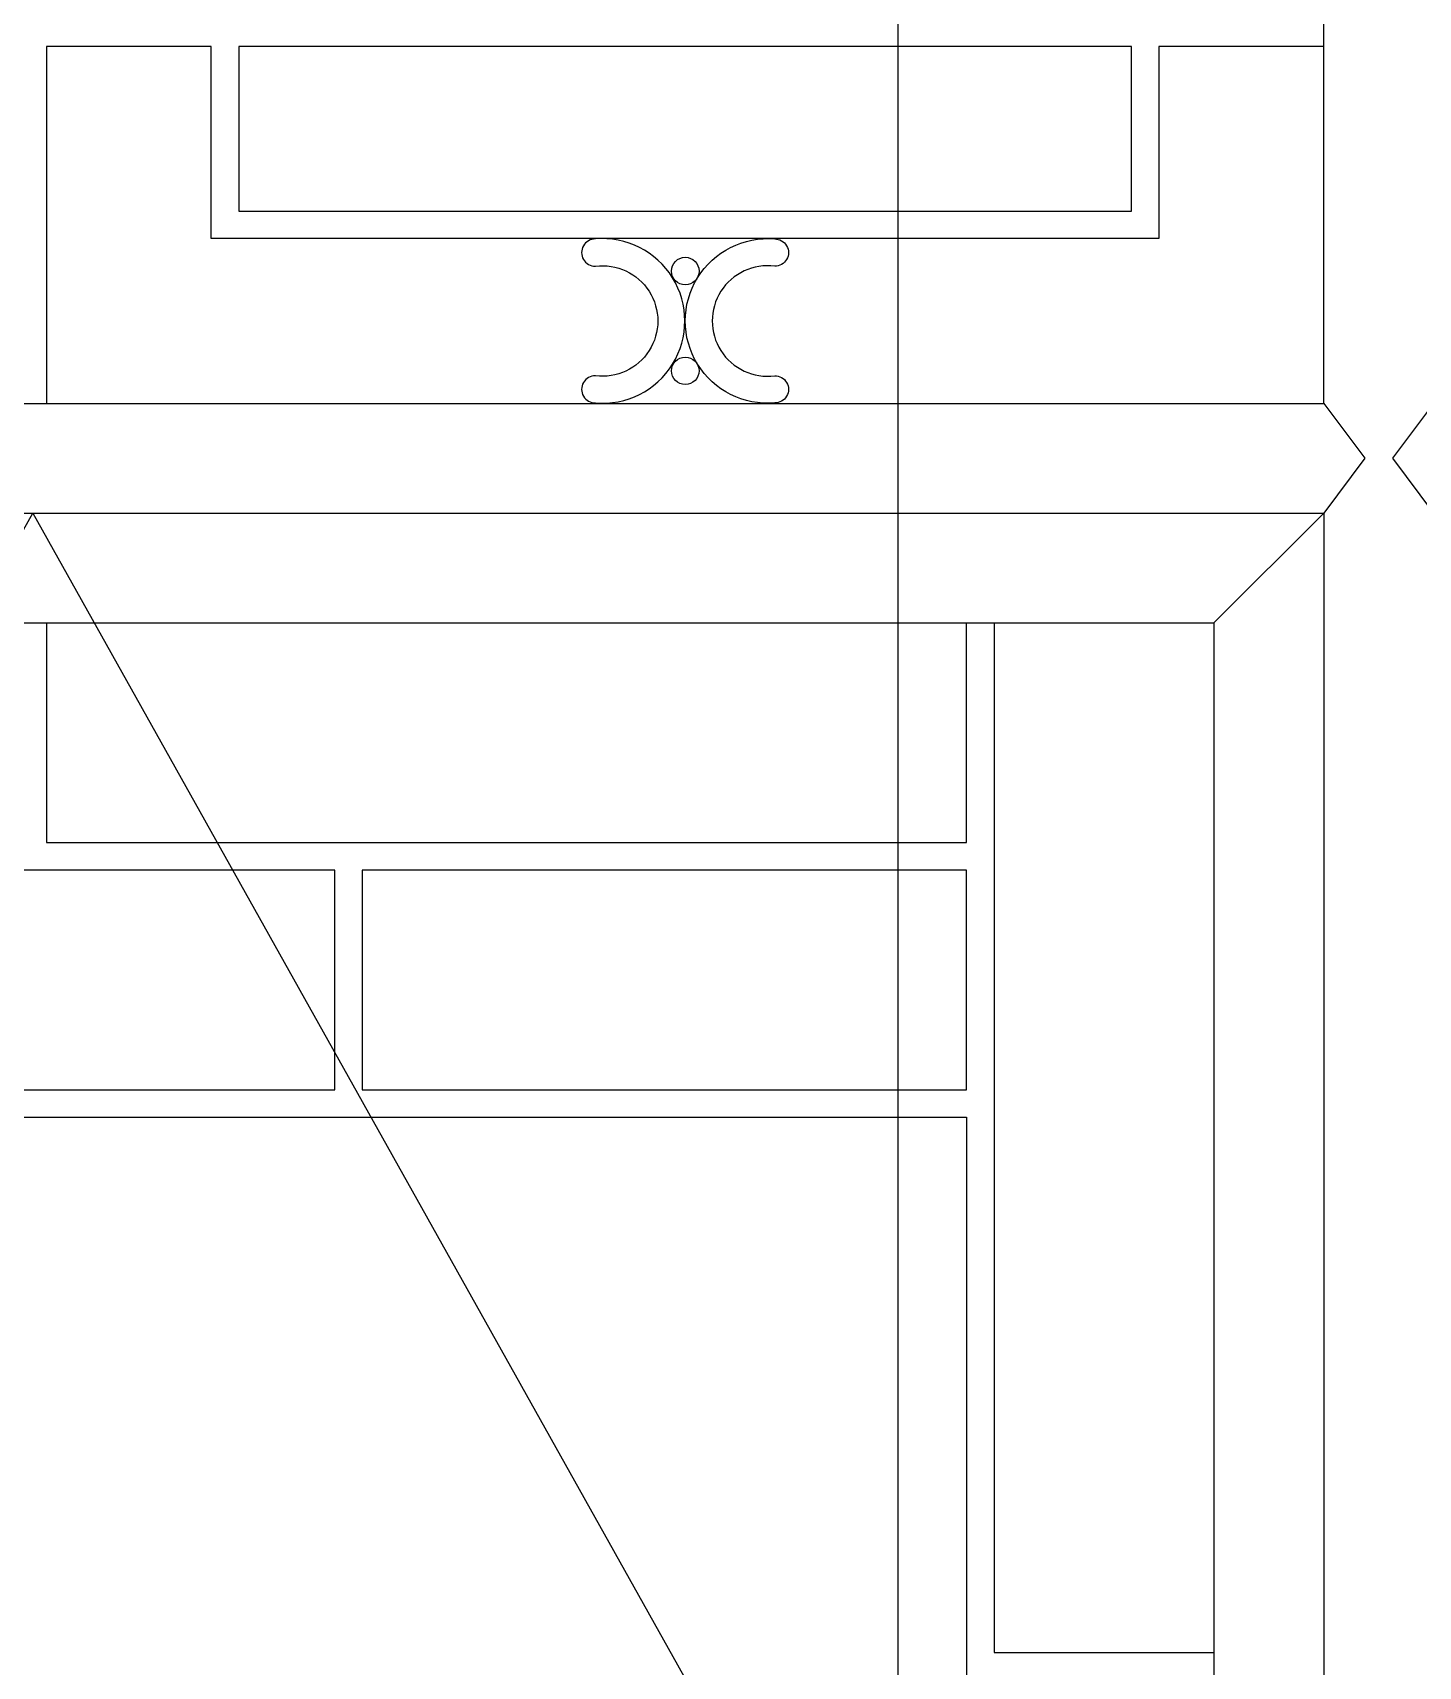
# Model space of a CAD drawing. Header units: metres. Extents: x 4 to 3597, y 195 to 4697.
# Drawn here: x 803 to 1308, y 3139 to 3734 of the extents above; entities that cross this region are included whole.
import ezdxf

# ---------------------------------------------------------------- set-up
doc = ezdxf.new("R2010")
doc.units = ezdxf.units.M
for name, color, linetype in [('3', 3, 'Continuous'), ('4', 4, 'Continuous'), ('7', 7, 'Continuous'), ('DIM', 3, 'Continuous')]:
    doc.layers.add(name, color=color, linetype=linetype)

msp = doc.modelspace()

# ---------------------------------------------------------------- linework, layer by layer
at = {"layer": '3'}
msp.add_line((1233.17, 3519.19), (1273.17, 3559.19), dxfattribs=at)
for points in [[(1273.17, 3729.19), (1213.17, 3729.19), (1213.17, 3659.19), (868.17, 3659.19), (868.17, 3729.19), (808.17, 3729.19), (808.17, 3599.19)], [(1273.17, 3599.19), (1288.17, 3579.19), (1273.17, 3559.19)], [(1313.17, 3599.19), (1298.17, 3579.19), (1313.17, 3559.19)], [(333.17, 2719.19), (803.17, 3559.19), (1273.17, 2719.19)], [(808.17, 3519.19), (808.17, 3439.19), (1143.17, 3439.19), (1143.17, 3519.19)], [(1153.17, 3519.19), (1153.17, 3144.19), (1233.17, 3144.19)]]:
    msp.add_lwpolyline(points, dxfattribs=at)
for points in [[(878.17, 3729.19), (878.17, 3669.19), (1203.17, 3669.19), (1203.17, 3729.19)], [(693.17, 3429.19), (693.17, 3349.19), (913.17, 3349.19), (913.17, 3429.19)], [(923.17, 3349.19), (1143.17, 3349.19), (1143.17, 3429.19), (923.17, 3429.19)], [(1143.17, 3339.19), (1143.17, 2939.19), (463.17, 2939.19), (463.17, 3339.19)]]:
    msp.add_lwpolyline(points, close=True, dxfattribs=at)
for points in [[(1008.02, 3649.13, -1.14), (1008.02, 3609.24, 1.01), (1008.02, 3599.32, 1.09), (1008.02, 3659.06, 1.01)], [(1073.31, 3649.13, 1.14), (1073.31, 3609.24, -1.01), (1073.31, 3599.32, -1.09), (1073.31, 3659.06, -1.01)]]:
    msp.add_lwpolyline(points, format="xyb", close=True, dxfattribs=at)
for centre in [(1040.76, 3647.37), (1040.76, 3611.01)]:
    msp.add_circle(centre, 5, dxfattribs=at)
at = {"layer": '4'}
msp.add_lwpolyline([(1273.17, 2719.19), (333.17, 2719.19), (333.17, 3559.19), (1273.17, 3559.19)], close=True, dxfattribs=at)
at = {"layer": '7'}
for points in [[(1273.17, 3599.19), (1273.17, 4139.19), (333.17, 4139.19), (333.17, 3599.19)], [(1233.17, 2759.19), (373.17, 2759.19), (373.17, 3519.19), (1233.17, 3519.19)]]:
    msp.add_lwpolyline(points, close=True, dxfattribs=at)
at = {"layer": 'DIM'}
msp.add_line((1118.31, 2569.18), (1118.31, 4339.68), dxfattribs=at)

doc.saveas('drawing.dxf')
